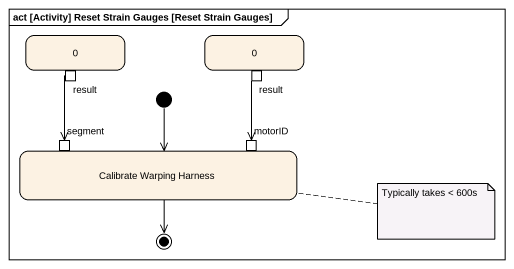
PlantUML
@startuml
mainframe act [Activity] Reset Strain Gauges [Reset Strain Gauges]
hide empty description
state "0" as s0 {
  state result <<outputPin>>
}
state "0" as s0_2 {
  state "result" as result_2 <<outputPin>>
}
state "Calibrate Warping Harness" as Calibrate_Warping_Harness {
  state segment <<inputPin>>
  state motorID <<inputPin>>
}
[*] --> Calibrate_Warping_Harness
result --> segment
result_2 --> motorID
Calibrate_Warping_Harness --> [*]
note right of Calibrate_Warping_Harness : Typically takes < 600s
@enduml
